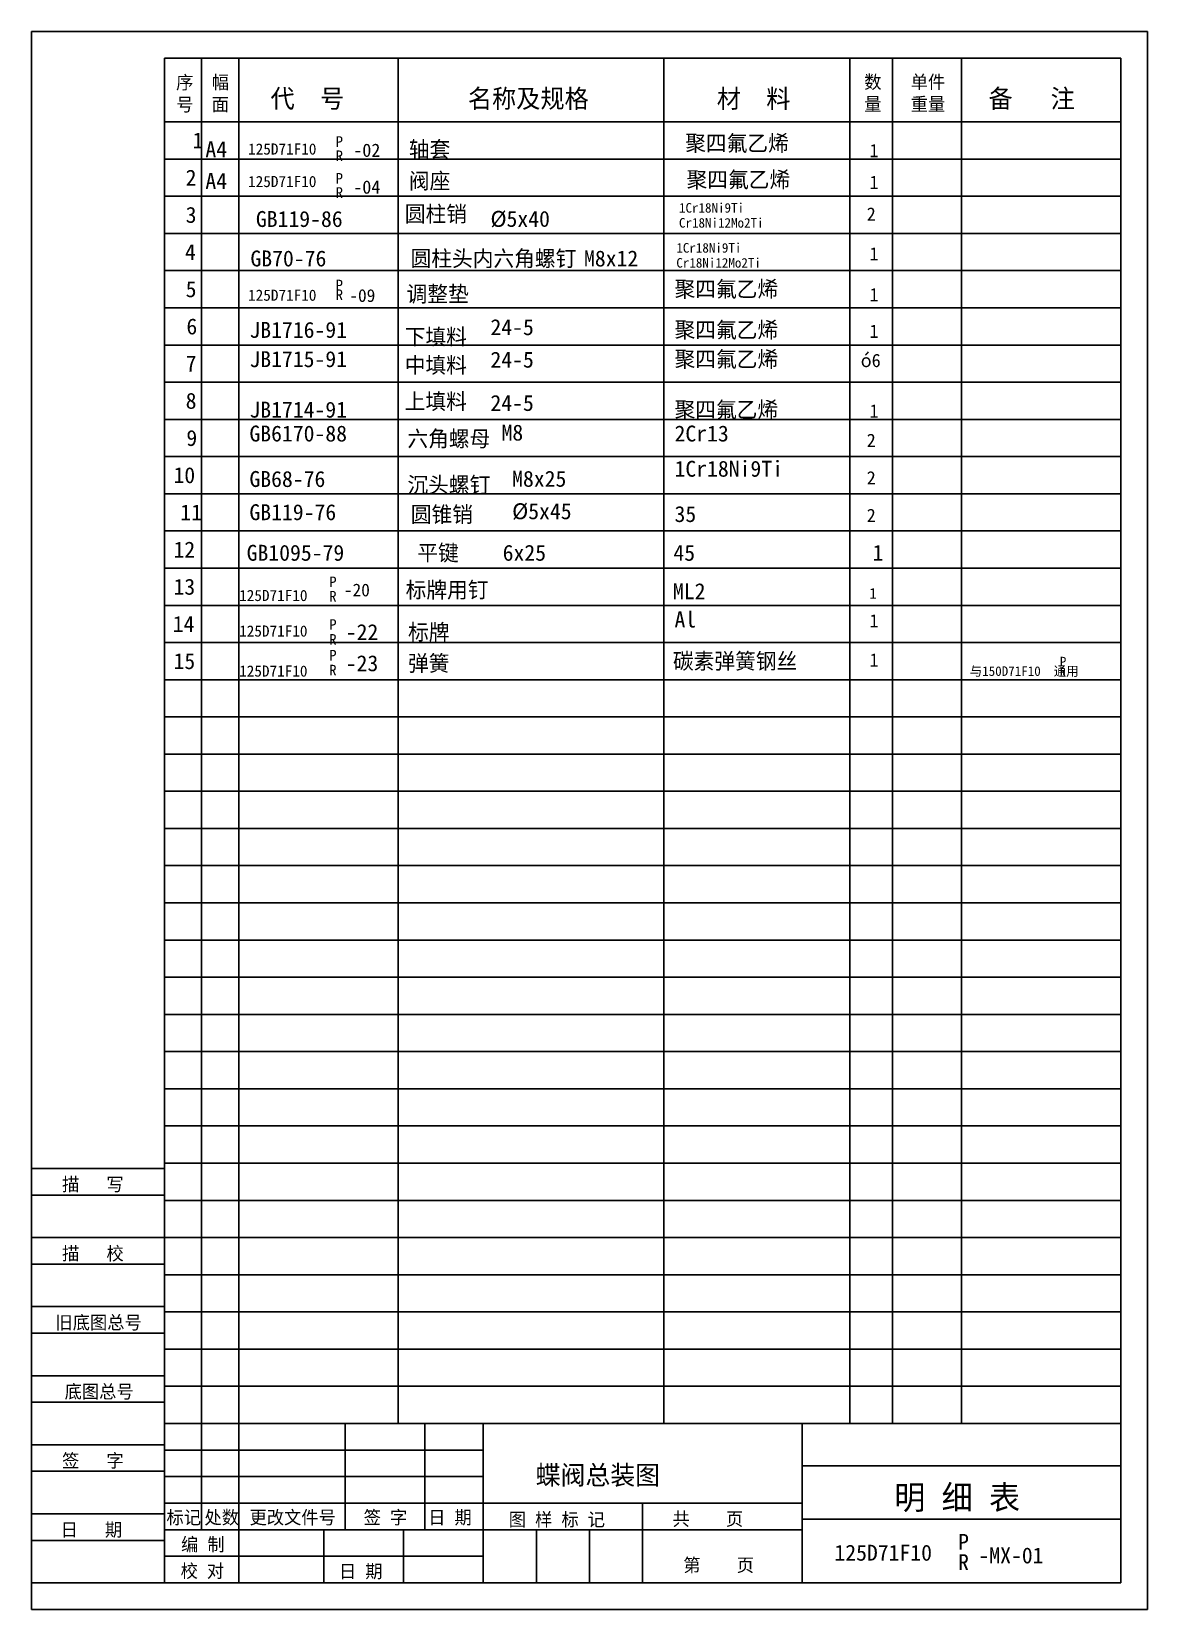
# Model space of a CAD drawing. Header units: metres. Extents: x 0 to 210, y 0 to 297.
import ezdxf

# ---------------------------------------------------------------- set-up
doc = ezdxf.new("R2010")
doc.units = ezdxf.units.M
for name, color, linetype in [('D', 1, 'Continuous'), ('FL', 5, 'Continuous'), ('T', 7, 'Continuous'), ('TL', 4, 'Continuous')]:
    doc.layers.add(name, color=color, linetype=linetype)

# ---------------------------------------------------------------- blocks, each defined once
blk = doc.blocks.new('MXBDT')
at = {"layer": 'FL'}
for p, q in [((0, 297), (0, 0)), ((210, 297), (0, 297)), ((210, 0), (210, 297)), ((205, 273), (25, 273)), ((205, 266), (25, 266)), ((205, 259), (25, 259)), ((205, 252), (25, 252)), ((205, 245), (25, 245)), ((205, 238), (25, 238)), ((205, 231), (25, 231)), ((205, 224), (25, 224)), ((205, 217), (25, 217)), ((205, 210), (25, 210)), ((205, 203), (25, 203)), ((205, 196), (25, 196)), ((205, 189), (25, 189)), ((205, 182), (25, 182)), ((205, 175), (25, 175)), ((205, 168), (25, 168)), ((205, 161), (25, 161)), ((205, 154), (25, 154)), ((205, 147), (25, 147)), ((205, 140), (25, 140)), ((205, 133), (25, 133)), ((205, 126), (25, 126)), ((205, 119), (25, 119)), ((205, 112), (25, 112)), ((205, 105), (25, 105)), ((205, 98), (25, 98)), ((205, 91), (25, 91)), ((205, 84), (25, 84)), ((0, 78), (25, 78)), ((205, 77), (25, 77)), ((0, 70), (25, 70)), ((205, 70), (25, 70)), ((0, 65), (25, 65)), ((205, 63), (25, 63)), ((0, 57), (25, 57)), ((205, 56), (25, 56)), ((0, 52), (25, 52)), ((205, 49), (25, 49)), ((0, 44), (25, 44)), ((205, 42), (25, 42)), ((0, 39), (25, 39)), ((0, 31), (25, 31)), ((25, 30), (85, 30)), ((0, 26), (25, 26)), ((25, 25), (85, 25)), ((0, 18), (25, 18)), ((25, 20), (85, 20)), ((39, 15), (39, 5)), ((70, 5), (70, 15)), ((115, 15), (145, 15)), ((0, 13), (25, 13)), ((25, 10), (85, 10)), ((0, 0), (210, 0))]:
    blk.add_line(p, q, dxfattribs=at)
at = {"layer": 'TL'}
for p, q in [((25, 5), (25, 292)), ((205, 292), (25, 292)), ((32, 35), (32, 292)), ((39, 35), (39, 292)), ((69, 35), (69, 292)), ((119, 35), (119, 292)), ((154, 35), (154, 292)), ((162, 35), (162, 292)), ((175, 35), (175, 292)), ((205, 5), (205, 292)), ((205, 280), (25, 280)), ((0, 83), (25, 83)), ((205, 35), (25, 35)), ((32, 15), (32, 35)), ((39, 15), (39, 35)), ((59, 15), (59, 35)), ((74, 15), (74, 35)), ((85, 5), (85, 35)), ((145, 5), (145, 35)), ((145, 27), (205, 27)), ((85, 20), (145, 20)), ((115, 5), (115, 20)), ((115, 15), (25, 15)), ((55, 5), (55, 15)), ((95, 5), (95, 15)), ((105, 5), (105, 15)), ((145, 17), (205, 17)), ((0, 5), (205, 5))]:
    blk.add_line(p, q, dxfattribs=at)
at = {"layer": 'T'}
for s, height, p in [('序', 2.5, (27.21, 286.18)), ('幅', 2.5, (33.9, 286.21)), ('数', 2.5, (156.7, 286.26)), ('单件', 2.5, (165.45, 286.26)), ('代  号', 3.5, (44.97, 282.64)), ('名称及规格', 3.5, (82.11, 282.64)), ('材  料', 3.5, (128.96, 282.64)), ('备   注', 3.5, (180.09, 282.64)), ('号', 2.5, (27.21, 282.02)), ('面', 2.5, (33.9, 282.04)), ('量', 2.5, (156.7, 282.09)), ('重量', 2.5, (165.45, 282.09)), ('描   写', 2.5, (5.74, 78.76)), ('描   校', 2.5, (5.74, 65.76)), ('旧底图总号', 2.5, (4.49, 52.76)), ('底图总号', 2.5, (6.22, 39.76)), ('签   字', 2.5, (5.74, 26.76)), ('明 细 表', 4.5, (162.36, 18.84)), ('标记', 2.5, (25.39, 16.07)), ('处数', 2.5, (32.54, 16.07)), ('更改文件号', 2.5, (41.01, 16.07)), ('签 字', 2.5, (62.5, 16.07)), ('日 期', 2.5, (74.64, 16.07)), ('图 样 标 记', 2.5, (89.81, 15.68)), (' 共    页', 2.5, (118.92, 15.79)), ('日   期', 2.5, (5.45, 13.76)), ('编 制', 2.5, (28.14, 10.99)), ('第    页', 2.5, (122.65, 7.1)), ('校 对', 2.5, (28.05, 5.99)), ('日 期', 2.5, (57.84, 5.93))]:
    blk.add_text(s, height=height, dxfattribs=at).set_placement(p)

msp = doc.modelspace()

# ---------------------------------------------------------------- block references
at = {"layer": 'T'}
msp.add_blockref('MXBDT', (0, 0), dxfattribs=at)

# ---------------------------------------------------------------- texts
at = {"layer": 'D'}
for s, height, p in [('1', 3, (30.29, 275)), ('A4', 3, (32.71, 273.35)), ('P', 2, (57.25, 275.3)), ('轴套', 3, (71, 273.35)), ('聚四氟乙烯', 3, (123.01, 274.49)), ('125D71F10', 2.1, (40.75, 273.84)), ('R', 2, (57.25, 272.62)), ('-02', 2.5, (60.54, 273.41)), ('1', 2.5, (157.7, 273.35)), ('2', 3, (29, 268)), ('A4', 3, (32.71, 267.38)), ('P', 2, (57.25, 268.37)), ('阀座', 3, (71, 267.38)), ('聚四氟乙烯', 3, (123.26, 267.63)), ('125D71F10', 2.1, (40.75, 267.73)), ('R', 2, (57.25, 265.69)), ('-04', 2.5, (60.54, 266.48)), ('1', 2.5, (157.7, 267.38)), ('圆柱销', 3, (70.24, 261.19)), ('1Cr18Ni9Ti', 1.8, (121.84, 262.92)), ('3', 3, (29, 261)), ('GB119-86', 3, (42.22, 260.22)), ('%%c5x40', 3, (86.36, 260.24)), ('Cr18Ni12Mo2Ti', 1.8, (121.84, 260.1)), ('2', 2.5, (157.17, 261.4)), ('4', 3, (28.86, 254)), ('GB70-76', 3, (41.19, 252.79)), ('圆柱头内六角螺钉', 3, (71.32, 252.79)), ('M8x12', 3, (103.97, 252.79)), ('1Cr18Ni9Ti', 1.8, (121.34, 255.39)), ('1', 2.5, (157.7, 253.91)), ('Cr18Ni12Mo2Ti', 1.8, (121.34, 252.57)), ('5', 3, (29, 247)), ('P', 2, (57.25, 248.29)), ('调整垫', 3, (70.58, 246.11)), ('聚四氟乙烯', 3, (121, 247.04)), ('125D71F10', 2.1, (40.75, 246.33)), ('R', 2, (57.25, 246.46)), ('-09', 2.4, (59.8, 246.11)), ('1', 2.5, (157.7, 246.22)), ('6', 3, (29.14, 240)), ('JB1716-91', 3, (41, 239.35)), ('下填料', 3, (70.23, 238.05)), ('24-5', 3, (86.36, 239.86)), ('聚四氟乙烯', 3, (121, 239.35)), ('1', 2.5, (157.7, 239.35)), ('7', 3, (29, 233)), ('JB1715-91', 3, (41, 233.84)), ('中填料', 3, (70.23, 232.71)), ('24-5', 3, (86.36, 233.74)), ('聚四氟乙烯', 3, (121, 233.84)), ('%%2436', 2.5, (156.04, 233.84)), ('8', 3, (29, 226)), ('上填料', 3, (70.23, 225.88)), ('JB1714-91', 3, (41, 224.33)), ('24-5', 3, (86.36, 225.59)), ('聚四氟乙烯', 3, (121, 224.33)), ('1', 2.5, (157.7, 224.33)), ('GB6170-88', 3, (41, 219.84)), ('M8', 3, (88.44, 220.02)), ('2Cr13', 3, (121, 219.84)), ('9', 3, (29.14, 219)), ('六角螺母', 3, (70.73, 218.87)), ('2', 2.5, (157.17, 218.81)), ('10', 3, (26.71, 212)), ('GB68-76', 3, (41, 211.28)), ('M8x25', 3, (90.44, 211.32)), ('1Cr18Ni9Ti', 3, (121, 213.21)), ('2', 2.5, (157.17, 211.75)), ('沉头螺钉', 3, (70.73, 210.18)), ('11', 3, (28, 205)), ('GB119-76', 3, (41, 205.03)), ('圆锥销', 3, (71.37, 204.62)), ('%%c5x45', 3, (90.44, 205.21)), ('35', 3, (121, 204.68)), ('2', 2.5, (157.17, 204.68)), ('12', 3, (26.71, 198)), ('GB1095-79', 3, (40.48, 197.39)), ('平键', 3, (72.6, 197.39)), ('6x25', 3, (88.66, 197.39)), ('45', 3, (120.79, 197.39)), ('1', 3, (158.26, 197.39)), ('13', 3, (26.71, 191)), ('P', 2, (56.04, 192.42)), ('-20', 2.4, (58.77, 190.69)), ('标牌用钉', 3, (70.4, 190.42)), ('ML2', 3, (120.71, 190.16)), ('125D71F10', 2.1, (39.07, 189.81)), ('R', 2, (56.04, 189.7)), ('1', 2, (157.68, 190.26)), ('Al', 3, (121, 184.84)), ('1', 2.5, (157.7, 184.84)), ('14', 3, (26.57, 184)), ('125D71F10', 2.1, (39.07, 183.11)), ('P', 2, (56.04, 184.39)), ('-22', 3, (59.13, 182.46)), ('标牌', 3, (70.85, 182.46)), ('R', 2, (56.04, 181.59)), ('15', 3, (26.71, 177)), ('P', 2, (56.04, 178.61)), ('-23', 3, (59.13, 176.6)), ('弹簧', 3, (70.85, 176.6)), ('碳素弹簧钢丝', 3, (120.7, 177.01)), ('1', 2.5, (157.7, 177.46)), ('P', 1.8, (193.51, 177.51)), ('125D71F10', 2.1, (39.07, 175.58)), ('R', 2, (56.04, 175.81)), ('与150D71F10  通用', 1.8, (176.56, 175.72)), ('R', 1.6, (193.51, 175.72)), ('蝶阀总装图', 3.6, (94.88, 23.49)), ('125D71F10', 3, (151.09, 9.18)), ('P', 3, (174.37, 11.22)), ('R', 3, (174.37, 7.4)), ('-MX-01', 3, (178.2, 8.67))]:
    msp.add_text(s, height=height, dxfattribs=at).set_placement(p)

doc.saveas('drawing.dxf')
